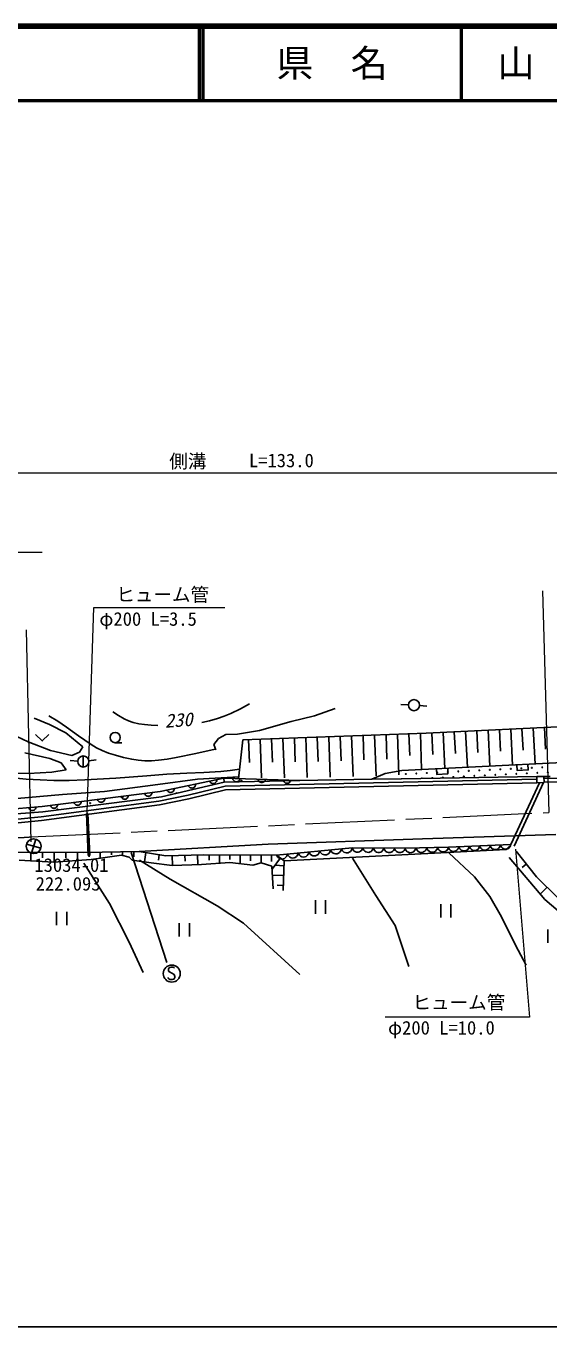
# Model space of a CAD drawing. Units: millimetres, scale not verified. Extents: x 40000 to 680000, y 20000 to 380000.
# Drawn here: x 274439 to 344824, y 205000 to 380000 of the extents above; entities that cross this region are included whole.
import ezdxf
from ezdxf.enums import TextEntityAlignment as Align

# ---------------------------------------------------------------- set-up
doc = ezdxf.new("R2010")
doc.units = ezdxf.units.MM
doc.header["$LTSCALE"] = 1000
doc.linetypes.add('CHAIN', pattern=[18.5, 12, -1.5, 3.5, -1.5])
for name, color, linetype, lineweight in [('M-BGD', 7, 'Continuous', 25), ('M-BMK', 2, 'CHAIN', 13), ('M-BMK-HTXT', 7, 'Continuous', 13), ('M-TTL', 2, 'Continuous', 140), ('M-TTL-BAND', 7, 'Continuous', 25), ('M-TTL-LINE', 7, 'Continuous', 50)]:
    doc.layers.add(name, color=color, linetype=linetype, lineweight=lineweight)
doc.layers.add('M-TTL-TXT', color=7, linetype='Continuous')
doc.styles.add('ＭＳ ゴシック', font='')
doc.styles.get('ＭＳ ゴシック').set_extended_font_data('MS Gothic')

msp = doc.modelspace()

# ---------------------------------------------------------------- linework, layer by layer
at = {"layer": 'M-BGD'}
for p, q in [((310134, 286434), (313254, 287191)), ((313254, 287191), (316044, 288184)), ((325898, 288677), (324899, 288719)), ((327395, 288589), (328393, 288515)), ((277585, 286036), (275552, 286887)), ((279808, 284901), (277585, 286036)), ((302881, 284732), (305859, 285252)), ((305859, 285252), (310134, 286434)), ((328284, 284862), (351058, 285980)), ((336634, 285272), (336872, 280440)), ((338153, 285346), (338295, 282447)), ((339671, 285421), (339908, 280589)), ((341189, 285495), (341332, 282596)), ((342707, 285570), (342945, 280738)), ((344226, 285644), (344368, 282745)), ((272432, 284806), (274749, 283719)), ((274749, 283719), (277727, 282537)), ((282077, 283057), (279808, 284901)), ((286442, 283597), (287337, 283597)), ((299713, 283361), (300328, 284165)), ((300328, 284165), (301321, 284685)), ((301321, 284685), (302881, 284732)), ((303628, 283979), (303039, 278756)), ((303628, 283979), (328284, 284862)), ((304398, 284007), (304509, 280923)), ((305939, 284062), (306125, 278875)), ((307480, 284117), (307593, 280976)), ((309021, 284172), (309210, 278890)), ((310562, 284227), (310677, 281030)), ((312103, 284282), (312296, 278906)), ((313644, 284338), (313761, 281083)), ((315185, 284393), (315381, 278940)), ((316726, 284448), (316844, 281175)), ((318267, 284503), (318463, 279046)), ((319809, 284558), (319926, 281283)), ((321350, 284613), (321545, 279153)), ((322891, 284669), (323008, 281391)), ((324432, 284724), (324627, 279259)), ((325973, 284779), (326077, 281860)), ((327514, 284834), (327687, 279990)), ((329043, 284899), (329186, 282000)), ((330562, 284973), (330799, 280142)), ((332080, 285048), (332222, 282149)), ((333598, 285123), (333835, 280291)), ((335116, 285197), (335259, 282298)), ((277633, 281450), (274276, 282253)), ((277727, 282537), (280611, 281875)), ((280611, 281875), (281652, 282301)), ((281652, 282301), (282077, 283057)), ((282149, 281817), (282149, 280324)), ((299997, 282652), (299713, 283361)), ((279193, 280882), (277633, 281450)), ((279855, 279937), (279193, 280882)), ((281401, 281127), (280404, 281201)), ((282892, 281171), (283883, 281305)), ((325041, 279860), (346637, 280919)), ((270777, 279511), (274796, 279464)), ((274796, 279464), (277916, 279653)), ((277916, 279653), (279855, 279937)), ((292195, 277971), (297538, 278680)), ((301056, 278818), (292491, 277017)), ((301090, 278265), (292680, 276335)), ((297538, 278680), (303066, 278990)), ((311277, 278497), (301056, 278818)), ((301090, 278265), (301056, 278818)), ((311277, 278497), (301090, 278265)), ((301234, 277737), (343190, 278708)), ((320988, 278700), (311277, 278497)), ((320988, 278700), (322772, 279464)), ((320988, 278700), (324950, 278733)), ((322772, 279464), (325041, 279860)), ((343187, 279036), (324952, 278733)), ((343187, 279040), (344142, 279051)), ((343197, 278208), (343187, 279040)), ((345000, 279066), (344142, 279051)), ((344142, 279051), (344152, 278220)), ((344145, 278784), (346383, 278843)), ((346437, 278345), (344151, 278284)), ((271723, 275938), (279335, 276647)), ((292491, 277017), (276629, 275008)), ((279335, 276647), (285008, 277025)), ((285008, 277025), (292195, 277971)), ((292309, 275732), (296248, 276554)), ((296248, 276554), (301234, 277737)), ((296357, 276065), (301298, 277238)), ((301298, 277238), (343197, 278208)), ((339685, 269886), (343533, 278212)), ((344087, 278219), (340139, 269676)), ((344152, 278220), (343197, 278208)), ((276629, 275008), (271361, 274556)), ((276460, 273638), (292309, 275732)), ((276519, 273141), (292393, 275239)), ((292680, 276335), (276709, 274292)), ((292393, 275239), (296357, 276065)), ((276709, 274292), (271413, 273900)), ((272458, 273219), (276460, 273638)), ((272483, 272719), (276519, 273141)), ((282580, 274064), (282780, 274073)), ((282821, 268412), (282580, 274064)), ((283021, 268420), (282780, 274073)), ((345741, 271264), (327809, 270669)), ((274508, 269949), (276420, 269397)), ((275188, 268717), (275740, 270629)), ((307018, 269957), (289683, 268951)), ((327809, 270669), (307018, 269957)), ((331299, 269537), (325463, 269397)), ((339685, 269886), (331299, 269537)), ((339074, 269221), (339645, 269721)), ((271180, 268883), (282167, 268825)), ((278134, 267513), (273529, 267776)), ((275104, 268862), (275098, 267686)), ((276673, 268854), (276669, 268100)), ((283204, 267892), (278134, 267513)), ((278243, 268846), (278236, 267521)), ((279812, 268837), (279808, 268118)), ((281382, 268829), (281376, 267756)), ((282167, 268825), (289683, 268951)), ((282821, 268412), (283021, 268420)), ((282918, 268837), (282928, 268258)), ((287284, 268446), (283204, 267892)), ((284422, 268863), (284435, 268059)), ((285925, 268888), (285931, 268513)), ((288333, 268184), (287284, 268446)), ((287428, 268913), (287437, 268408)), ((288735, 267805), (288333, 268184)), ((288590, 268808), (293375, 254028)), ((291300, 267455), (288735, 267805)), ((288932, 268938), (288943, 268241)), ((289683, 268951), (293260, 268388)), ((289709, 267781), (293848, 265218)), ((290578, 268810), (290384, 267580)), ((292366, 268529), (292253, 267813)), ((293260, 268388), (298389, 268533)), ((294115, 268412), (294153, 267078)), ((295824, 268461), (295847, 267669)), ((297534, 268509), (297571, 267204)), ((298389, 268533), (308166, 268488)), ((299087, 268530), (299084, 267787)), ((300484, 268524), (300479, 267388)), ((301881, 268517), (301878, 267897)), ((303278, 268511), (303272, 267313)), ((304674, 268504), (304670, 267687)), ((306071, 268498), (306066, 267444)), ((307468, 268492), (307464, 267604)), ((308681, 268104), (307554, 266592)), ((318335, 269467), (308166, 268488)), ((308166, 268488), (309197, 267720)), ((308166, 268488), (309197, 267720)), ((309197, 267720), (339074, 269221)), ((325463, 269397), (318335, 269467)), ((318388, 268077), (321542, 263050)), ((331345, 268771), (334784, 265544)), ((344242, 262502), (339446, 268164)), ((340389, 268990), (343142, 265530)), ((282219, 267387), (285668, 261966)), ((294097, 267076), (291300, 267455)), ((298060, 267222), (294097, 267076)), ((301878, 267484), (298060, 267222)), ((304967, 267105), (301878, 267484)), ((306103, 267455), (304967, 267105)), ((307531, 266989), (306103, 267455)), ((307706, 263958), (307531, 266989)), ((309172, 267054), (307924, 267101)), ((309197, 267720), (309047, 263725)), ((341765, 267260), (341209, 266817)), ((293848, 265218), (300156, 261670)), ((309122, 265722), (307601, 265780)), ((309072, 264391), (308236, 264422)), ((334784, 265544), (336876, 262921)), ((343142, 265530), (345972, 262778)), ((321542, 263050), (324105, 259009)), ((336876, 262921), (338436, 260155)), ((344557, 264154), (343641, 263212)), ((346051, 260969), (344242, 262502)), ((278563, 260864), (278563, 259064)), ((279944, 259064), (279944, 260864)), ((285668, 261966), (288329, 256743)), ((300156, 261670), (303704, 259305)), ((313386, 262392), (313386, 260592)), ((314768, 260592), (314768, 262392)), ((330246, 261883), (330246, 260083)), ((331628, 260083), (331628, 261883)), ((295040, 259335), (295040, 257535)), ((296422, 257535), (296422, 259335)), ((303704, 259305), (311292, 252406)), ((324105, 259009), (325977, 253490)), ((338436, 260155), (340315, 256361)), ((344685, 258485), (344685, 256685)), ((288329, 256743), (290202, 252702)), ((340315, 256361), (341769, 253667))]:
    msp.add_line(p, q, dxfattribs=at)
for points in [[(298093, 286323), (299141, 286551), (300193, 286841), (301121, 287158), (302026, 287530), (303290, 288151), (304538, 288832)], [(277508, 287192), (278720, 286475), (279907, 285703), (281525, 284505), (283190, 283348), (283915, 282926), (284676, 282554), (285558, 282206), (286465, 281914), (287562, 281617), (288681, 281378), (289551, 281248), (290427, 281178), (291346, 281177), (292265, 281237), (293455, 281388), (294645, 281601), (297279, 282151), (299917, 282720)], [(286104, 287738), (286867, 287234), (287655, 286785), (288236, 286531), (288840, 286333), (289610, 286152), (290408, 286028), (291292, 285940), (292180, 285887)], [(275718, 284682), (276618, 283832), (277518, 284682)], [(269976, 279145), (274476, 278705), (276332, 278585), (278199, 278525), (280267, 278530), (282345, 278597), (286517, 278840), (290685, 279143), (293372, 279356), (296073, 279510), (298360, 279589), (300643, 279729), (301913, 279862), (303182, 280021)], [(329691, 280088), (329727, 279339), (331226, 279412), (331189, 280161)], [(340489, 280617), (340526, 279868), (342024, 279942), (341987, 280691)], [(300118, 278621), (300103, 278500), (300064, 278392), (299994, 278265), (299898, 278184), (299790, 278125), (299639, 278093), (299517, 278103), (299397, 278139), (299279, 278227), (299200, 278310), (299139, 278415)], [(303259, 278749), (303216, 278635), (303153, 278539), (303054, 278432), (302943, 278376), (302824, 278345), (302669, 278350), (302553, 278388), (302445, 278452), (302351, 278565), (302294, 278664), (302260, 278780)], [(306666, 278642), (306623, 278528), (306560, 278432), (306461, 278325), (306350, 278269), (306231, 278238), (306076, 278243), (305960, 278281), (305852, 278345), (305758, 278458), (305701, 278557), (305667, 278673)], [(310073, 278535), (310030, 278421), (309967, 278325), (309868, 278218), (309756, 278162), (309638, 278131), (309483, 278135), (309367, 278174), (309259, 278238), (309165, 278351), (309108, 278450), (309074, 278566)], [(291401, 276879), (291376, 276759), (291328, 276655), (291248, 276534), (291146, 276461), (291034, 276411), (290880, 276392), (290759, 276412), (290643, 276458), (290532, 276554), (290460, 276644), (290409, 276753)], [(294408, 277420), (294392, 277299), (294354, 277191), (294283, 277064), (294188, 276983), (294080, 276924), (293929, 276892), (293806, 276902), (293686, 276938), (293568, 277026), (293490, 277109), (293429, 277214)], [(297263, 278020), (297247, 277899), (297209, 277792), (297138, 277664), (297043, 277583), (296935, 277525), (296784, 277493), (296662, 277503), (296542, 277539), (296423, 277626), (296345, 277710), (296284, 277814)], [(275810, 274938), (275780, 274820), (275728, 274718), (275643, 274600), (275539, 274531), (275425, 274486), (275270, 274473), (275150, 274497), (275035, 274548), (274929, 274649), (274861, 274741), (274813, 274852)], [(278711, 275272), (278686, 275153), (278638, 275049), (278558, 274928), (278456, 274854), (278344, 274805), (278190, 274785), (278069, 274805), (277953, 274851), (277842, 274948), (277770, 275037), (277719, 275146)], [(281883, 275674), (281858, 275555), (281811, 275450), (281730, 275329), (281629, 275256), (281517, 275206), (281363, 275187), (281242, 275207), (281125, 275253), (281015, 275350), (280943, 275439), (280891, 275548)], [(285056, 276075), (285031, 275956), (284983, 275852), (284903, 275731), (284801, 275658), (284689, 275608), (284535, 275589), (284414, 275609), (284298, 275654), (284187, 275751), (284115, 275840), (284064, 275950)], [(288228, 276477), (288203, 276358), (288156, 276254), (288075, 276133), (287974, 276059), (287862, 276010), (287708, 275990), (287587, 276010), (287470, 276056), (287360, 276153), (287288, 276242), (287236, 276351)], [(328381, 269467), (328439, 269300), (328530, 269160), (328677, 269003), (328839, 268919), (329012, 268869), (329238, 268874), (329408, 268933), (329566, 269024), (329705, 269188), (329785, 269333), (329840, 269502)], [(329840, 269502), (329898, 269335), (329989, 269195), (330135, 269038), (330298, 268954), (330471, 268904), (330697, 268909), (330867, 268968), (331025, 269059), (331164, 269223), (331244, 269367), (331299, 269537)], [(331299, 269537), (331358, 269378), (331447, 269245), (331590, 269097), (331747, 269020), (331914, 268974), (332130, 268983), (332292, 269042), (332442, 269133), (332572, 269292), (332647, 269432), (332696, 269595)], [(332696, 269595), (332755, 269436), (332845, 269304), (332988, 269155), (333145, 269078), (333311, 269032), (333528, 269041), (333690, 269101), (333840, 269191), (333970, 269350), (334045, 269490), (334094, 269653)], [(334094, 269653), (334153, 269495), (334243, 269362), (334385, 269214), (334543, 269136), (334709, 269091), (334926, 269100), (335088, 269159), (335238, 269249), (335368, 269409), (335442, 269548), (335492, 269711)], [(335492, 269711), (335551, 269553), (335640, 269420), (335783, 269272), (335940, 269194), (336107, 269149), (336323, 269158), (336485, 269217), (336636, 269307), (336766, 269467), (336840, 269607), (336889, 269770)], [(336889, 269770), (336949, 269611), (337038, 269478), (337181, 269330), (337338, 269253), (337504, 269207), (337721, 269216), (337883, 269275), (338033, 269366), (338163, 269525), (338238, 269665), (338287, 269828)], [(338287, 269828), (338346, 269669), (338436, 269536), (338578, 269388), (338736, 269311), (338902, 269265), (339119, 269274), (339281, 269334), (339431, 269424), (339561, 269583), (339636, 269723), (339685, 269886)], [(308166, 268488), (308237, 268327), (308337, 268193), (308494, 268047), (308663, 267975), (308839, 267937), (309064, 267959), (309229, 268030), (309381, 268132), (309507, 268306), (309577, 268455), (309619, 268628)], [(309619, 268628), (309689, 268466), (309790, 268333), (309947, 268187), (310115, 268115), (310291, 268077), (310516, 268099), (310682, 268170), (310833, 268272), (310959, 268446), (311029, 268595), (311071, 268768)], [(311071, 268768), (311142, 268606), (311243, 268473), (311400, 268327), (311568, 268255), (311744, 268217), (311969, 268239), (312134, 268309), (312286, 268412), (312412, 268585), (312482, 268735), (312524, 268908)], [(312524, 268908), (312595, 268746), (312695, 268613), (312852, 268466), (313021, 268395), (313196, 268357), (313422, 268378), (313587, 268449), (313738, 268552), (313865, 268725), (313935, 268875), (313977, 269047)], [(313977, 269047), (314047, 268886), (314148, 268752), (314305, 268606), (314473, 268534), (314649, 268496), (314874, 268518), (315040, 268589), (315191, 268691), (315317, 268865), (315387, 269015), (315429, 269187)], [(315429, 269187), (315500, 269025), (315601, 268892), (315758, 268746), (315926, 268674), (316102, 268636), (316327, 268658), (316492, 268729), (316644, 268831), (316770, 269005), (316840, 269154), (316882, 269327)], [(316882, 269327), (316953, 269165), (317053, 269032), (317210, 268886), (317378, 268814), (317554, 268776), (317780, 268798), (317945, 268868), (318096, 268971), (318223, 269144), (318293, 269294), (318335, 269467)], [(318335, 269467), (318386, 269302), (318471, 269162), (318608, 269004), (318764, 268917), (318931, 268862), (319152, 268860), (319320, 268912), (319478, 268996), (319618, 269151), (319702, 269289), (319760, 269453)], [(319760, 269453), (319812, 269288), (319896, 269148), (320034, 268990), (320190, 268903), (320357, 268848), (320578, 268846), (320746, 268898), (320903, 268982), (321044, 269137), (321127, 269275), (321186, 269439)], [(321186, 269439), (321238, 269274), (321322, 269134), (321459, 268976), (321615, 268889), (321782, 268834), (322003, 268832), (322171, 268884), (322329, 268968), (322470, 269123), (322553, 269261), (322612, 269425)], [(322612, 269425), (322663, 269260), (322748, 269121), (322885, 268962), (323041, 268875), (323208, 268820), (323429, 268818), (323597, 268870), (323755, 268954), (323895, 269109), (323979, 269247), (324037, 269411)], [(324037, 269411), (324089, 269246), (324173, 269107), (324311, 268948), (324467, 268861), (324634, 268806), (324855, 268804), (325023, 268856), (325180, 268940), (325321, 269095), (325404, 269233), (325463, 269397)], [(325463, 269397), (325522, 269230), (325613, 269090), (325759, 268933), (325921, 268850), (326094, 268799), (326320, 268804), (326490, 268863), (326649, 268955), (326787, 269118), (326868, 269263), (326922, 269432)], [(326922, 269432), (326981, 269265), (327072, 269125), (327218, 268968), (327380, 268884), (327553, 268834), (327779, 268839), (327949, 268898), (328108, 268989), (328246, 269153), (328326, 269298), (328381, 269467)], [(294408, 253274), (294345, 253343), (294258, 253383), (294138, 253406), (293959, 253406), (293810, 253366), (293683, 253280), (293609, 253153), (293603, 253021), (293609, 252935), (293655, 252820), (293735, 252756), (294362, 252394), (294431, 252291), (294477, 252147), (294465, 252009), (294425, 251900), (294345, 251796), (294166, 251744), (293902, 251744), (293787, 251762), (293678, 251813), (293586, 251900), (293505, 252032)]]:
    msp.add_lwpolyline(points, dxfattribs=at)
for centre, radius in [((326647, 288645), 746), ((286442, 284285), 688), ((282149, 281070), 746), ((338277, 280008), 49.8), ((339690, 280078), 49.8), ((341102, 280147), 49.8), ((342515, 280216), 49.8), ((343927, 280285), 49.8), ((303447, 278492), 49.8), ((325565, 279385), 49.8), ((326977, 279454), 49.8), ((328390, 279523), 49.8), ((329802, 279593), 49.8), ((330543, 278921), 49.8), ((331215, 279662), 49.8), ((331956, 278990), 49.8), ((332627, 279731), 49.8), ((333368, 279060), 49.8), ((334040, 279800), 49.8), ((334781, 279129), 49.8), ((335452, 279870), 49.8), ((336193, 279198), 49.8), ((336865, 279939), 49.8), ((337606, 279267), 49.8), ((339018, 279337), 49.8), ((340431, 279406), 49.8), ((341843, 279475), 49.8), ((343256, 279545), 49.8), ((344668, 279614), 49.8), ((283078, 275474), 49.8), ((287469, 276321), 49.8), ((278687, 274627), 49.8), ((275464, 269673), 995), ((294051, 252532), 1144)]:
    msp.add_circle(centre, radius, dxfattribs=at)
for centre, start, end in [((326305, 278713), 59.8426, 122.06179), ((327718, 278782), 357.26357, 184.64082), ((329131, 278852), 280.93859, 260.9658), ((294664, 276798), 4.41842, 201.4366)]:
    msp.add_arc(centre, 49.8, start, end, dxfattribs=at)
at = {"layer": 'M-BMK'}
msp.add_line((275108, 270927), (344824, 274208), dxfattribs=at)
msp.add_arc((271895, 310798), 40000, 261.91101, 274.60661, dxfattribs=at)
at = {"layer": 'M-BMK-HTXT'}
for p, q in [((240958, 319913), (365899, 319913)), ((247860, 309245), (276618, 309245)), ((343936, 304031), (344824, 274208)), ((282688, 274200), (283556, 301803)), ((283556, 301803), (301214, 301803)), ((274447, 298795), (275084, 270278)), ((340334, 269291), (342207, 246684)), ((342207, 246684), (322783, 246684))]:
    msp.add_line(p, q, dxfattribs=at)
at = {"layer": 'M-TTL'}
msp.add_line((680000, 380000), (40000, 380000), dxfattribs=at)
at = {"layer": 'M-TTL-BAND'}
msp.add_line((40000, 205000), (579000, 205000), dxfattribs=at)
at = {"layer": 'M-TTL-LINE'}
for p, q in [((297750, 380000), (297750, 370000)), ((298250, 380000), (298250, 370000)), ((333000, 380000), (333000, 370000)), ((40000, 370000), (680000, 370000))]:
    msp.add_line(p, q, dxfattribs=at)

# ---------------------------------------------------------------- texts
at = {"layer": 'M-BGD', "style": 'ＭＳ ゴシック', "oblique": 15}
msp.add_text('230', height=1833, rotation=4, dxfattribs=at).set_placement((293209, 285049), align=Align.BOTTOM_LEFT)
at = {"layer": 'M-BGD', "style": 'ＭＳ ゴシック'}
for s, p in [('13034-01', (275569, 265668)), ('222.093', (275739, 263152))]:
    msp.add_text(s, height=1833, dxfattribs=at).set_placement(p, align=Align.BOTTOM_LEFT)
at = {"layer": 'M-BMK-HTXT', "style": 'ＭＳ ゴシック'}
for s, p in [('側溝', (293713, 319990)), ('L=133.0', (304446, 320098)), ('ヒューム管', (286583, 302056)), ('φ200 L=3.5', (284312, 298776)), ('ヒューム管', (326440, 247188)), ('φ200 L=10.0', (323161, 243783))]:
    msp.add_text(s, height=1833, dxfattribs=at).set_placement(p, align=Align.BOTTOM_LEFT)
at = {"layer": 'M-TTL-TXT', "style": 'ＭＳ ゴシック'}
for s, p in [('県\u3000名', (315625, 375000)), ('山\u3000口\u3000県', (350375, 375000))]:
    msp.add_text(s, height=3666, dxfattribs=at).set_placement(p, align=Align.MIDDLE_CENTER)

doc.saveas('drawing.dxf')
